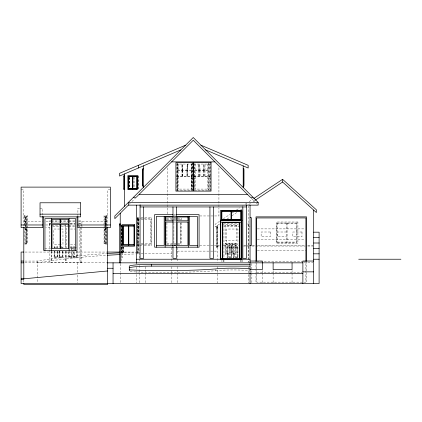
<?xml version="1.0" encoding="UTF-8"?>
<svg xmlns="http://www.w3.org/2000/svg" width="422" height="422" viewBox="0 0 422 422"><rect width="100%" height="100%" fill="white"/><g stroke="black" fill="none" stroke-linecap="round" stroke-linejoin="round"><path stroke-width="0.32" stroke-dasharray="2.11 1.58" d="M57.888 246.833L57.213 247.893L54.781 247.893L54.106 246.833L57.888 246.833L57.888 248.136M54.781 251.079L54.781 256.819L54.106 257.879L57.888 257.879L57.888 251.38M59.808 246.833L62.957 246.833L62.287 247.893L61.069 247.893M59.85 251.079L59.85 256.819L59.18 257.879L62.957 257.879L62.957 251.38M68.491 251.38L68.491 257.879L72.273 257.879L71.598 256.819L71.598 247.893L72.273 246.833L70.379 246.833M69.166 251.079L69.166 256.819L68.491 257.879M74.821 246.833L73.56 246.833L74.235 247.893L74.235 256.819L73.56 257.879L77.342 257.879L77.342 251.38M230.106 254.181L229.283 253.121L229.283 244.196L230.106 243.141L225.485 243.141L225.485 254.181L230.106 254.181L230.106 243.141M225.485 243.141L226.308 244.196L226.308 253.121L225.485 254.181M231.731 257.879L230.908 256.819L230.908 247.893L231.731 246.833L227.11 246.833L227.11 257.879L231.731 257.879L231.731 246.833M236.304 254.181L235.481 253.121L235.481 244.196L236.304 243.141L231.683 243.141L231.683 254.181L236.304 254.181L236.304 243.141M227.11 246.833L227.933 247.893L227.933 256.819L227.11 257.879M231.683 243.141L232.506 244.196L232.506 253.121L231.683 254.181M237.929 257.879L237.106 256.819L237.106 247.893L237.929 246.833L233.308 246.833L233.308 257.879L237.929 257.879L237.929 246.833M233.308 246.833L234.131 247.893L234.131 256.819L233.308 257.879M129.269 204.216L130.203 203.288M131.912 201.574L135.784 197.702M121.583 247.893L122.264 247.287L121.583 246.833M121.583 257.879L122.264 257.425L122.264 247.287M219.514 221.339L215.125 224.261L215.125 226.967L219.514 224.045M223.307 218.812L229.932 214.397M232.031 212.999L233.672 211.907M236.399 210.093L239.807 207.819M242.001 206.358L243.098 205.625M245.113 204.285L246.939 203.066M249.133 201.605L253.263 198.857M227.036 219.034L229.932 217.103M231.91 215.784L237.612 211.986M240.577 210.014L242.318 208.848M248.7 204.601L251.09 203.008M253.073 201.684L254.893 200.476M137.361 252.33L138.938 252.166L138.938 218.237L139.613 218.237M139.524 252.947L137.361 253.174L137.361 217.393M24.708 243.468L27.409 243.241L26.961 243.241M24.708 244.143L27.409 243.916L27.409 215.521L23.806 215.521M121.135 252.498L123.841 252.272L123.388 252.272L123.388 247.039M120.233 253.174L123.841 252.947L123.841 247.039M177.636 170.098L187.057 170.098L187.284 164.068L187.284 170.098M191.519 170.098L187.183 170.098L187.183 164.068L186.935 170.098M194.832 170.098L209.323 170.098M177.636 170.324L187.057 170.324L187.057 176.354M191.519 170.324L187.183 170.324L187.183 176.354M194.832 170.324L209.323 170.324M176.644 176.354L192.511 176.354M193.93 176.354L210.314 176.354M176.644 176.802L192.511 176.802M193.93 176.802L210.314 176.802M21.1 189.816L23.806 189.816L23.806 226.857M110.348 189.816L107.647 189.816L107.647 226.857M176.644 190.211L192.511 190.211M194.452 190.211L210.314 190.211M177.704 190.38L177.931 163.393M191.904 190.38L192.126 163.166M192.511 190.38L192.263 163.393M208.13 190.38L208.357 163.166M210.314 190.38L210.066 163.393M40.032 208.331L42.738 208.331L42.738 215.8M79.515 208.331L77.896 208.331L77.896 215.8M173.574 214.619L175.536 214.619M107.647 215.521L104.039 215.521L104.039 243.916L107.647 244.143M173.511 215.958L175.483 215.958M199.838 215.958L218.923 215.958L218.923 208.057M24.708 216.196L24.93 243.447L25.383 243.41L25.383 216.196L26.058 216.196L26.058 243.352M106.745 216.196L106.518 243.447L106.07 243.41L106.07 216.196L105.389 216.196L105.389 243.352M173.922 216.38L175.868 216.38M24.93 216.423L25.383 216.423M26.961 216.423L27.409 216.423M104.039 216.423L104.487 216.423M106.07 216.423L106.518 216.423M25.383 217.098L25.948 217.098M105.505 217.098L106.07 217.098M173.991 217.019L175.89 217.019M25.61 217.103L25.948 217.103M105.505 217.103L105.843 217.103M137.103 217.393L140.299 217.393M140.943 217.393L144.139 217.393M144.783 217.393L151.82 217.393L151.82 245.52L143.501 245.52M173.89 217.393L175.81 217.393M137.361 218.237L137.588 252.303L138.036 252.256L138.036 218.237L138.717 218.237L138.717 252.187M137.588 218.522L138.036 218.522M136.781 218.712L151.102 218.712L151.102 244.201L143.506 244.201M166.532 218.712L180.853 218.712L180.853 220.02M138.036 219.366L138.601 219.366M137.182 219.445L140.463 219.445M141.117 219.445L143.744 219.445M144.799 219.445L150.701 219.445L150.701 243.473L144.139 243.473M166.933 219.445L173.489 219.445M173.89 219.445L177.171 219.445M177.826 219.445L180.452 219.445M173.991 220.78L175.89 220.78M50.798 220.938L49.495 220.938L49.495 227.68L45.623 227.68M51.447 220.938L59.233 220.938M59.882 220.938L68.322 220.938M68.971 220.938L74.81 220.938M78.708 220.938L81.952 220.938L81.952 225.374M23.806 221.619L42.738 221.619M46.077 221.619L50.661 221.619M51.315 221.619L59.175 221.619M59.829 221.619L68.343 221.619M68.997 221.619L74.894 221.619M78.539 221.619L107.647 221.619M173.991 222.056L175.89 222.056M25.61 223.127L25.948 223.127M105.505 223.127L105.843 223.127M25.948 223.354L25.61 223.354L25.61 217.098M105.505 223.354L105.843 223.354L105.843 217.098M277.291 223.591L286.527 223.591M287.092 223.591L296.334 223.591L296.334 242.075L287.092 242.075M49.495 223.644L50.798 223.644M70.268 223.644L74.81 223.644M78.708 223.644L81.952 223.644M49.495 223.845L50.798 223.845M70.163 223.845L74.81 223.845M78.413 223.845L81.952 223.845M223.444 223.845L238.525 223.845M248.7 223.845L247.798 223.845L247.798 224.298L248.7 224.298M49.495 224.298L50.798 224.298M70.163 224.298L74.81 224.298M222.13 224.298L238.525 224.298M120.233 224.551L121.135 224.551L121.135 253.174M45.623 224.973L49.495 224.973M121.135 225.227L121.362 252.477M121.362 225.453L121.81 225.453M51.79 225.875L59.391 225.875M60.024 225.875L68.258 225.875M68.891 225.875L74.594 225.875M78.392 225.875L81.583 225.875M223.507 225.875L238.483 225.875M248.247 225.875L248.7 225.875M217.826 226.092L216.475 226.092L216.475 247.73L217.826 247.73M52.824 226.324L60.62 226.324M61.274 226.324L65.173 226.324L65.173 247.962M68.227 226.324L66.28 226.324L66.28 247.962M68.876 226.324L74.726 226.324M78.624 226.324L79.922 226.324L79.922 262.384M120.681 226.324L121.583 226.324L121.583 262.384M239.991 226.324L223.955 226.324L223.955 259.108M248.7 226.324L250.051 226.324M138.263 226.904L138.601 226.904M216.475 227.105L217.826 227.105M138.263 227.184L138.601 227.184M216.586 227.669L217.715 227.669M257.341 228.888L304.578 228.888M70.469 229.03L75.074 229.03M121.583 229.03L122.939 229.03M25.383 229.378L25.948 229.378M26.285 229.378L26.844 229.378L26.844 243.241L26.285 243.241M105.168 229.378L104.603 229.378L104.603 243.241L105.168 243.241M105.505 229.378L106.07 229.378M25.383 229.832L25.948 229.832L25.948 216.196M26.285 229.832L26.844 229.832M104.603 229.832L105.168 229.832M106.07 229.832L105.505 229.832L105.505 216.196M286.559 232.005L277.418 232.005L277.418 236.837L286.559 236.837M138.036 234.722L138.601 234.722M138.938 234.722L139.503 234.722M138.036 235.286L138.601 235.286L138.601 218.237M138.938 235.286L139.503 235.286M257.341 239.828L304.578 239.828M26.285 242.112L26.844 242.112M104.603 242.112L105.168 242.112M277.291 242.075L286.527 242.075M104.487 243.241L104.039 243.241L106.745 243.468M26.058 243.336L26.285 216.196L26.961 216.196L26.961 243.278M105.389 243.336L105.168 216.196L104.487 216.196L104.487 243.278M137.182 243.473L140.463 243.473M141.117 243.473L143.744 243.473M166.933 243.473L173.489 243.473M173.89 243.473L180.452 243.473L180.452 222.695M143.111 244.201L137.182 244.201L137.182 218.712M166.532 244.201L180.853 244.201L180.853 222.637M226.308 244.196L229.283 244.196M232.506 244.196L235.481 244.196M60.325 244.354L53.736 244.354L53.736 229.03L62.957 229.03L62.957 244.354L60.984 244.354M70.469 244.354L75.074 244.354M121.583 244.354L122.939 244.354M173.991 245.425L175.89 245.425M136.459 245.52L139.023 245.52M139.661 245.52L142.863 245.52M173.89 245.52L175.81 245.52M173.822 245.709L175.789 245.709M199.669 245.709L219.445 245.709M223.396 245.709L238.557 245.709M243.832 245.709L249.761 245.709M252.398 245.709L255.036 245.709M257.673 245.709L305.127 245.709M307.765 245.709L313.04 245.709M217.826 246.052L219.139 246.052M223.739 246.052L238.182 246.052M243.436 246.052L249.344 246.052M251.971 246.052L255.257 246.052M255.911 246.052L305.159 246.052M307.786 246.052L313.04 246.052M216.586 246.153L217.715 246.153M216.475 246.717L217.826 246.717M173.268 247.181L175.868 247.181M54.475 247.287L57.519 247.287M60.156 247.287L62.588 247.287M70.078 247.287L71.904 247.287L71.904 257.425L68.86 257.425L68.86 251.09M76.366 247.287L73.929 247.287L73.929 257.425L76.973 257.425L77.342 257.879M70.379 247.893L71.598 247.893M74.235 247.893L76.06 247.893M227.933 247.893L230.908 247.893M234.131 247.893L237.106 247.893M44.938 248.574L50.814 248.574M70.474 248.574L75.696 248.574M138.938 250.636L139.503 250.636M257.341 250.763L305.892 250.763M177.261 251.116L209.977 251.116M210.631 251.116L217.826 251.116M122.712 251.143L123.277 251.143M25.035 252.05L107.035 252.05M120.808 252.05L135.24 252.05M135.895 252.05L139.503 252.045M122.712 252.272L123.277 252.272L123.277 246.601M121.362 252.44L121.81 252.44L121.805 224.551M122.485 252.367L122.712 246.548M226.308 253.121L229.283 253.121M232.506 253.121L235.481 253.121M141.138 253.822L171.849 253.822M54.781 256.819L57.213 256.819L57.888 257.879M59.85 256.819L62.287 256.819L62.957 257.879M69.166 256.819L71.598 256.819M74.235 256.819L76.667 256.819L76.973 257.425L76.973 251.09M227.933 256.819L230.908 256.819M234.131 256.819L237.106 256.819M24.993 261.065L37.326 261.065A200.223 37.157 0 0 1 106.829 253.538M303.27 261.698L256.681 261.698L256.681 282.139L305.892 282.139L305.892 272.633M303.924 261.698L305.892 261.698L305.892 272.311M24.993 262.837L106.444 262.837M304.151 262.837L313.061 262.837M256.681 272.633L301.957 272.633M121.583 256.819L122.264 257.425M250.726 197.702L254.598 201.574M256.307 203.288L257.241 204.216M306.578 261.334L306.578 282.919M292.061 270.613L292.061 272.554M292.061 273.203L292.061 282.925M287.092 223.032L287.092 242.639M286.527 223.032L286.527 242.639M277.291 223.032L277.291 242.639M273.129 270.613L273.129 272.554M273.129 273.203L273.129 282.925M262.31 270.613L262.31 272.554M262.31 273.203L262.31 282.925M256.001 261.334L256.001 283.573M251.855 263.486L251.855 272.554M251.855 273.203L251.855 282.925M248.7 205.915L248.7 262.384M248.7 267.121L248.7 282.914M248.247 224.298L248.247 262.384M242.661 259.757L242.661 262.384M241.083 259.778L241.083 262.384M240.635 259.762L240.635 262.384M223.955 259.762L223.955 262.384M223.507 259.778L223.507 262.384M221.93 259.757L221.93 262.384M218.923 167.877L218.923 207.397M217.826 225.169L217.826 262.178M217.826 266.693L217.826 282.925M217.715 227.105L217.715 246.717M217.151 227.105L217.151 246.717M216.586 227.105L216.586 246.717M215.827 269.5L215.827 270.697A79.204 7.338 0 0 1 137.06 272L129.28 271.684L129.28 269.89M210.314 163.166L210.314 190.438M209.323 176.354L209.323 164.068L194.832 164.068L194.832 176.354M209.323 176.802L209.323 189.088L194.832 189.088L194.832 176.802M209.032 163.783L209.032 190.464M208.13 163.393L208.13 190.417M207.455 164.068L207.455 176.354M207.455 176.802L207.455 189.088M204.987 170.098L204.987 164.068L204.739 170.098M204.987 170.324L204.987 176.354M204.739 170.324L204.739 176.354M203.51 170.098L203.51 164.068L203.283 170.098M203.51 170.324L203.51 176.354M203.283 170.324L203.283 176.354M200.028 170.098L199.78 164.068L199.78 170.098M200.028 170.324L200.028 176.354M199.78 170.324L199.78 176.354M199.005 170.098L198.778 164.068L198.778 170.098M199.005 170.324L199.005 176.354M198.778 170.324L198.778 176.354M195.444 164.068L195.444 176.354M195.444 176.802L195.444 189.088M194.7 163.393L194.7 190.417M192.511 163.166L192.511 190.438M191.904 163.393L191.904 190.417M191.519 176.354L191.519 164.068L177.636 164.068L177.636 176.354M191.519 176.802L191.519 189.088L177.636 189.088L177.636 176.802M191.229 164.068L191.229 176.354M191.229 176.802L191.229 189.088M187.284 170.324L187.284 176.354M186.935 170.324L186.935 176.354M182.773 170.098L182.552 164.068L182.552 170.098M182.773 170.324L182.773 176.354M182.552 170.324L182.552 176.354M182.225 170.098L181.977 164.068L181.977 170.098M182.225 170.324L182.225 176.354M181.977 170.324L181.977 176.354M181.571 218.047L181.571 220.01M181.571 222.626L181.571 244.865M178.606 164.068L178.606 176.354M178.606 176.802L178.606 189.088M177.704 163.166L177.704 190.438M177.261 247.667L177.261 262.152M177.261 266.598L177.261 272.538M177.261 273.124L177.261 282.925M177.029 163.783L177.029 190.886M176.892 163.393L176.892 190.417M173.89 218.712L173.89 220.02M173.89 222.637L173.89 244.201M171.849 247.682L171.849 262.837M171.849 266.725L171.849 269.99M171.849 270.613L171.849 272.575M171.849 273.203L171.849 282.925M167.587 167.877L167.587 207.397M167.587 208.057L167.587 214.64M166.933 218.712L166.933 220.02M166.933 222.637L166.933 244.201M145.616 266.725L145.616 269.315M145.616 269.964L145.616 272.554M145.616 273.203L145.616 282.925M139.176 258.348L139.176 252.05A200.223 37.157 0 0 0 137.298 252.108M139.176 258.997L139.176 262.231M139.176 265.464L139.176 269.341M139.176 269.99L139.176 272.575M139.176 273.224L139.176 282.925M138.806 175.594L138.806 189.599M138.369 176.248L138.369 188.945M138.263 219.366L138.263 234.722M136.459 262.837L136.459 264.135M136.459 267.126L136.459 282.925M134.101 177.245L134.101 187.948M133.858 177.245L133.858 187.948M129.839 177.245L129.839 187.948M129.591 177.52L129.591 187.674M129.396 177.504L129.396 187.69M122.485 246.548L122.485 252.382M120.233 263.856L120.233 272.401M120.233 273.055L120.233 282.914M106.745 215.521L106.745 244.143M105.843 224.557L105.843 229.378M81.952 225.517L81.952 227.099M81.768 262.837L81.768 262.384L49.68 262.384L49.68 262.837M81.583 223.845L81.583 262.384M80.291 227.178L80.291 262.384M77.548 262.837L77.548 272.554M77.548 275.149L77.548 282.925M76.667 251.079L76.667 256.819M73.56 246.833L73.56 250.731M73.56 251.38L73.56 257.879M72.273 246.833L72.273 249.434M72.273 250.082L72.273 257.879M66.28 251.238L66.28 262.384M65.726 224.298L65.726 248.041M65.726 251.301L65.726 262.837M65.173 251.238L65.173 262.384M62.957 246.833L62.957 248.136M62.588 251.09L62.588 257.425L59.549 257.425L59.549 251.09M62.287 251.079L62.287 256.819M59.18 251.38L59.18 257.879M57.519 251.09L57.519 257.425L54.475 257.425L54.475 251.09M57.213 251.079L57.213 256.819M54.106 246.833L54.106 248.136M54.106 251.38L54.106 257.879M51.526 251.238L51.526 262.384M51.157 251.301L51.157 262.384M49.865 223.845L49.865 249.344M49.865 249.908L49.865 262.384M37.326 261.065L37.326 282.925M25.61 224.557L25.61 229.378M24.708 215.521L24.708 226.582M23.806 279.892L23.806 282.93M215.827 270.697A22.102 2.047 0 0 1 249.523 270.639M120.523 252.778A200.223 37.157 0 0 1 136.67 252.129M37.326 262.837A200.223 37.157 0 0 1 106.829 255.31M120.523 254.55A200.223 37.157 0 0 1 135.42 253.938M136.042 253.917A200.223 37.157 0 0 1 139.176 253.822M297.911 222.014L276.273 222.014L276.273 243.652L297.911 243.652L297.911 222.014M296.898 223.032L276.726 223.032L276.726 242.639L296.898 242.639L296.898 223.032M236.753 225.332L225.485 225.332L225.485 240.661L236.753 240.661L236.753 225.332M237.929 229.03L226.661 229.03L226.661 244.354L237.929 244.354L237.929 229.03M270.27 232.005L261.128 232.005L261.128 236.837L270.27 236.837L270.27 232.005M301.994 232.005L292.852 232.005L292.852 236.837L301.994 236.837L301.994 232.005M229.652 243.589L225.934 243.589L225.934 253.733L229.652 253.733L229.652 243.589M235.851 243.589L232.132 243.589L232.132 253.733L235.851 253.733L235.851 243.589M231.282 247.287L227.563 247.287L227.563 257.425L231.282 257.425L231.282 247.287M237.48 247.287L233.762 247.287L233.762 257.425L237.48 257.425L237.48 247.287"/><path stroke-width="0.63" d="M128.346 205.139L114.826 218.665L114.826 215.958L193.255 137.525L258.164 202.433L258.164 205.139L128.346 205.139L128.346 202.433L258.164 202.433M253.807 198.493L282.592 179.313L316.4 209.834L316.4 212.54L282.592 182.019L282.592 179.313M255.257 200.228L282.592 182.019M185.622 145.163L119.547 173.331L119.547 176.032L180.906 149.873M107.647 270.966L21.1 279.063L23.806 279.063M171.617 161.869L214.893 161.869M143.316 168.689L142.641 168.689L142.641 186.287L143.316 186.287M243.193 168.689L243.869 168.689L243.869 186.287L243.193 186.287M142.641 169.517L142.979 169.517M142.699 169.976L142.979 169.976M124.522 175.594L123.846 175.594L123.846 189.599L124.522 189.599M123.904 176.248L124.184 176.248L124.184 188.945L123.904 188.945M132.577 176.612L128.557 176.612L128.557 188.576L132.577 188.576M136.844 176.612L132.825 176.612L132.825 188.945M142.699 185.005L142.979 185.005M142.641 185.464L142.979 185.464M132.825 188.576L136.844 188.576M139.165 194.32L247.345 194.32M133.51 197.274L136.216 197.274L193.255 140.231L250.299 197.274L253 197.274M140.067 206.944L246.443 206.944M230.998 211.248L221.861 211.248L221.861 219.451L230.998 219.451M240.693 211.248L231.557 211.248L231.557 219.698M40.032 214.154L80.602 214.154M172.92 214.619L154.61 214.619L154.61 247.181L173.268 247.181M176.19 214.619L199.078 214.619L199.078 247.181L175.868 247.181M173.268 216.38L156.372 216.38L156.372 247.181M175.868 216.38L197.317 216.38L197.317 247.181M173.358 217.019L165.762 217.019L165.762 220.78L173.358 220.78M250.051 217.699L251.401 217.699L251.401 245.52L250.051 245.52M231.557 219.451L240.693 219.451M220.3 220.152L241.938 220.152M220.3 220.6L241.938 220.6M173.358 222.056L165.762 222.056L165.762 245.425L173.358 245.425M220.753 222.178L241.484 222.178M120.233 223.845L119.331 223.845L119.331 224.298L120.233 224.298M21.1 224.973L42.738 224.973M77.896 224.973L110.348 224.973M119.785 225.875L120.233 225.875M128.488 226.129L123.293 226.129L123.293 244.607L128.488 244.607M134.001 226.129L128.805 226.129L128.805 245.171M313.694 232.184L319.106 232.184L319.106 283.573L21.1 283.573L21.1 252.05L23.722 252.05M313.694 237.597L319.106 237.597M313.694 243.003L319.106 243.003M128.805 244.607L134.001 244.607M156.372 245.425L164.195 245.425L164.195 216.38M197.317 245.425L189.494 245.425L189.494 216.38M313.694 248.41L319.106 248.41M107.689 252.05L120.154 252.05M313.694 253.822L319.106 253.822M136.459 259.229L250.051 259.229M313.694 259.229L319.106 259.229M358.7 259.229L400.9 259.229M250.051 261.033L262.31 261.033L262.31 269.647L250.051 269.647M313.694 261.033L302.88 261.033L302.88 283.573M21.1 261.065L23.695 261.065M120.233 262.384L119.558 262.384L119.558 262.837M21.1 262.837L23.722 262.837M107.098 262.837L302.88 262.837M129.28 270.418L129.28 266.082A22.113 2.047 0 0 1 151.334 264.341L250.051 264.341M129.28 267.875A22.113 2.047 0 0 1 151.334 266.134L250.051 266.134M107.647 268.26L113.054 268.26M302.88 271.852L313.694 271.852M113.054 273.656L302.88 273.656M129.28 269.89L137.06 270.201A79.204 7.338 0 0 0 215.827 268.904A22.102 2.047 0 0 1 250.051 268.904M200.888 145.163L248.168 165.318L248.168 168.019L205.604 149.873M313.694 210.098L313.694 283.573M306.578 261.334L306.578 216.861L256.001 216.861L256.001 261.334M305.892 261.181L305.892 217.952L256.681 217.952L256.681 261.181M292.061 262.837L292.061 269.647L273.129 269.647L273.129 262.837M250.051 205.139L250.051 283.573M246.443 204.781L246.443 258.327L242.84 258.327L242.84 206.944M243.81 169.517L243.81 185.464M243.193 165.899L243.193 187.463M241.938 259.229L241.938 210.552L220.3 210.552L220.3 259.229M241.695 210.552L241.695 220.152M241.484 220.6L241.484 258.691M240.693 211L240.693 219.698M239.907 222.178L239.907 258.691M239.459 258.691L239.459 222.631L222.779 222.631L222.779 258.691M230.998 211L230.998 219.698M222.331 222.178L222.331 258.691M220.753 220.6L220.753 258.691M213.537 206.944L213.537 258.327L209.934 258.327L209.934 206.944M188.565 216.38L188.565 247.181M176.575 206.944L176.575 258.327L172.973 258.327L172.973 206.944M165.123 216.38L165.123 247.181M151.334 264.341L151.334 266.134M143.67 206.944L143.67 258.327L140.067 258.327L140.067 204.781M143.316 165.899L143.316 187.463M142.699 169.517L142.699 185.464M138.342 165.318L138.342 168.019M136.844 176.248L136.844 188.945M136.459 205.139L136.459 263.18M134.001 225.564L134.001 245.171M132.577 176.248L132.577 188.945M128.488 225.564L128.488 245.171M124.522 173.911L124.522 206.263M120.233 213.252L120.233 263.201M119.785 224.298L119.785 262.384M113.054 262.837L113.054 283.573M107.647 227.511L107.647 284.475L23.806 284.475L23.806 283.162M77.896 216.423L77.896 227.68L110.348 227.68L110.348 187.11L21.1 187.11L21.1 227.68L42.738 227.68L42.738 216.423M77.015 216.861L77.015 250.388L43.614 250.388L43.614 216.861M75.696 250.388L75.696 218.67L44.938 218.67L44.938 250.388M69.118 218.67L69.118 250.388M51.51 218.67L51.51 250.388M23.806 227.511L23.806 279.237M107.473 253.495A200.223 37.157 0 0 1 119.864 252.81M107.473 255.268A200.223 37.157 0 0 1 119.864 254.582M193.255 162.491L175.9 162.491L175.9 191.113L193.255 191.113L193.255 162.491M211.058 162.491L193.709 162.491L193.709 191.113L211.058 191.113L211.058 162.491M137.287 175.594L127.871 175.594L127.871 189.599L137.287 189.599L137.287 175.594M137.087 176.248L128.314 176.248L128.314 188.945L137.087 188.945L137.087 176.248M80.602 202.782L40.032 202.782L40.032 216.861L80.602 216.861L80.602 202.782M241.252 211L221.302 211L221.302 219.698L241.252 219.698L241.252 211M187.927 217.019L177.166 217.019L177.166 220.78L187.927 220.78L187.927 217.019M60.077 219.329L51.99 219.329L51.99 223.201L60.077 223.201L60.077 219.329M68.638 219.329L60.557 219.329L60.557 223.201L68.638 223.201L68.638 219.329M187.927 222.056L177.166 222.056L177.166 245.425L187.927 245.425L187.927 222.056M60.077 224.52L51.99 224.52L51.99 248.574L60.077 248.574L60.077 224.52M68.638 224.52L60.557 224.52L60.557 248.574L68.638 248.574L68.638 224.52M134.571 224.551L122.401 224.551L122.401 246.184L134.571 246.184L134.571 224.551M134.317 225.564L122.971 225.564L122.971 245.171L134.317 245.171L134.317 225.564M241.711 258.691L220.527 258.691L220.527 259.14L241.711 259.14L241.711 258.691"/></g></svg>
